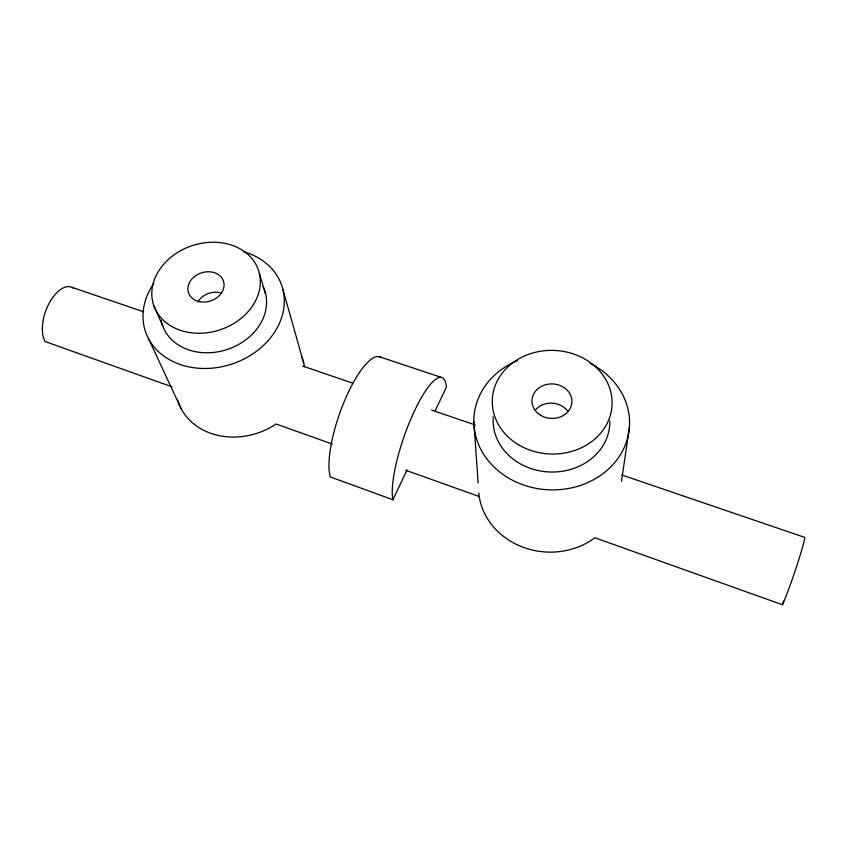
<?xml version="1.0" encoding="UTF-8"?>
<svg xmlns="http://www.w3.org/2000/svg" width="847" height="847" viewBox="0 0 847 847"><rect width="100%" height="100%" fill="white"/><g stroke="black" fill="none" stroke-linecap="round" stroke-linejoin="round"><path stroke-width="1.27" d="M621.529 481.287L629.406 427.237M478.756 492.965A70.703 63.377 4.6 0 0 522.207 546.908A70.703 63.377 4.6 0 0 594.88 537.781L782.448 604.747L783.634 600.968M381.383 357.614A67.294 19.322 -70.7 0 0 345.1 399.488A67.294 19.322 -70.7 0 0 330.277 476.925L392.892 499.751L406.983 470.085M435.189 410.731L446.464 386.994A68.247 16.326 -70.8 0 0 414.734 410.372A68.247 16.326 -70.8 0 0 392.892 499.751M379.054 356.629L441.181 377.328M72.344 287.472L143.672 311.812M302.601 366.042L352.648 383.13M431.494 410.033L475.294 424.982M621.698 474.945L804.406 537.294A36.972 1.863 -71.3 0 1 797.122 564.822A36.972 1.863 -71.3 0 1 782.448 604.747M172.068 386.857L45.187 341.563A31.318 16.22 -70.2 0 1 49.38 302.845A31.318 16.22 -70.2 0 1 74.155 288.636M332.193 444.019L276.133 424.008A65.727 55.193 -19.4 0 1 177.69 400.133M405.702 470.254L479.201 496.49M148.712 339.044L181.364 409.09M153.879 305.862L162.645 325.735M259.362 273.412A55.246 44.33 -18.3 0 1 188.214 332.331A55.246 44.33 -18.3 0 1 170.607 257.488A55.246 44.33 -18.3 0 1 259.362 273.412L265.598 293.93M282.94 289.568L303.713 363.119M473.833 421.679L478.142 483.023M301.468 356.291A65.727 55.193 -19.4 0 1 304.444 366.666M243.301 251.591A71.931 58.316 -18.6 0 1 276.45 329.123A71.931 58.316 -18.6 0 1 178.569 363.935A71.931 58.316 -18.6 0 1 153.858 283.396M262.919 286.424A53.943 43.726 -18.5 0 1 227.271 349.462A53.943 43.726 -18.5 0 1 161.163 320.187M197.902 301.828A17.978 14.568 -18.5 0 1 221.649 293.115M590.063 363.278A77.892 67.919 2.6 0 1 610.486 467.163A77.892 67.919 2.6 0 1 489.968 462.706A77.892 67.919 2.6 0 1 517.432 360.589M609.861 420.948A58.401 50.915 2.6 0 1 549.851 472.001A58.401 50.915 2.6 0 1 493.24 416.84M535.42 410.054A19.46 16.961 2.6 0 1 567.638 411.166M199.786 301.723A18.412 14.77 -18.3 0 0 223.788 282.337A18.412 14.77 -18.3 0 0 194.355 276.673A18.412 14.77 -18.3 0 0 199.786 301.723M518.597 444.813A59.936 51.826 2.2 0 0 611.958 406.475A59.936 51.826 2.2 0 0 526.008 355.327A59.936 51.826 2.2 0 0 518.597 444.813M540.492 415.231A19.968 17.268 2.2 0 0 571.82 402.844A19.968 17.268 2.2 0 0 543.467 385.449A19.968 17.268 2.2 0 0 540.492 415.231"/></g></svg>
